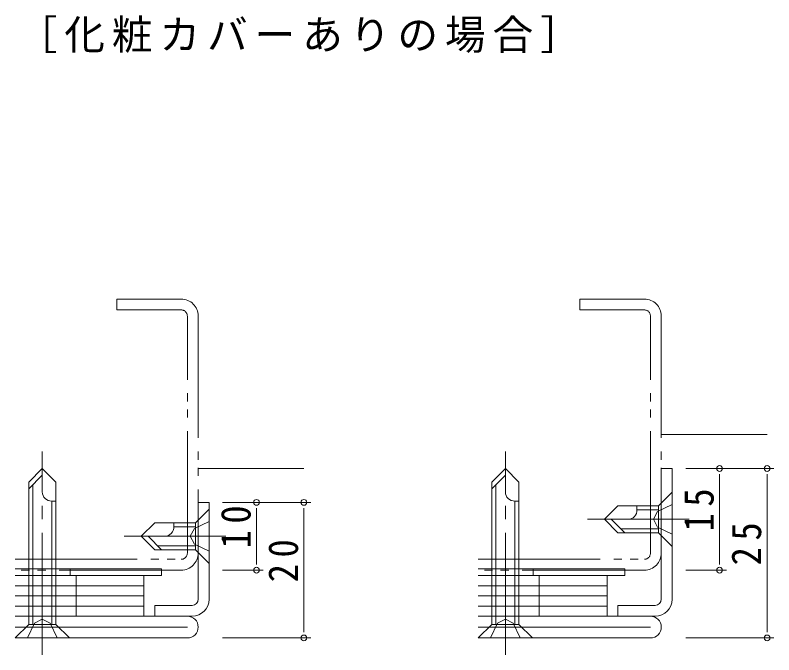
# Model space of a CAD drawing. Units: millimetres, scale not verified. Extents: x -841 to 292, y -594 to 212.
# Drawn here: x -393.6 to -281.7, y -62.6 to 31.8 of the extents above; entities that cross this region are included whole.
import ezdxf

# ---------------------------------------------------------------- set-up
doc = ezdxf.new("R2010")
doc.units = ezdxf.units.MM
doc.header["$LTSCALE"] = 2
for name, pattern in [('CHAIN2', [12, 9, -1, 1, -1]), ('DASHED3', [4, 3, -1]), ('DOUBLE_CHAIN2', [12.8, 9, -1, 0.6, -0.6, 0.6, -1])]:
    doc.linetypes.add(name, pattern=pattern)
doc.layers.add('0-2_USER1', color=7, linetype='Continuous')
for name, color, linetype, lineweight in [('0-4_YSS_K', 3, 'DOUBLE_CHAIN2', 9), ('0-5_YKK_D', 6, 'Continuous', 9), ('0-7_YKK_13', 4, 'Continuous', 9), ('0-8_YKK_11', 7, 'Continuous', 9)]:
    doc.layers.add(name, color=color, linetype=linetype, lineweight=lineweight)
doc.styles.add('ＭＳ ゴシック', font='')
doc.styles.get('ＭＳ ゴシック').set_extended_font_data('MS Gothic')

msp = doc.modelspace()

# ---------------------------------------------------------------- linework, layer by layer
at = {"layer": '0-4_YSS_K'}
for p, q in [((-298.283, -30.066), (-282.683, -30.066)), ((-366.598, -35.066), (-350.998, -35.066))]:
    msp.add_line(p, q, dxfattribs=at)
at = {"layer": '0-5_YKK_D'}
for p, q in [((-294.683, -35.066), (-281.683, -35.066)), ((-294.683, -35.066), (-288.683, -35.066)), ((-289.683, -35.916), (-289.683, -36.766)), ((-289.683, -36.766), (-289.683, -48.366)), ((-282.683, -35.916), (-282.683, -36.766)), ((-282.683, -36.766), (-282.683, -58.366)), ((-362.998, -40.066), (-349.998, -40.066)), ((-362.998, -40.066), (-356.998, -40.066)), ((-357.998, -40.916), (-357.998, -41.766)), ((-350.998, -40.916), (-350.998, -41.766)), ((-357.998, -41.766), (-357.998, -48.366)), ((-350.998, -41.766), (-350.998, -58.366)), ((-357.998, -49.216), (-357.998, -48.366)), ((-289.683, -49.216), (-289.683, -48.366)), ((-362.998, -50.066), (-356.998, -50.066)), ((-294.683, -50.066), (-288.683, -50.066)), ((-350.998, -59.216), (-350.998, -58.366)), ((-282.683, -59.216), (-282.683, -58.366)), ((-362.998, -60.066), (-349.998, -60.066)), ((-294.683, -60.066), (-281.683, -60.066))]:
    msp.add_line(p, q, dxfattribs=at)
for centre, start, end in [((-289.683, -35.066), 90, 270), ((-289.683, -35.066), 270, 90), ((-282.683, -35.066), 90, 270), ((-282.683, -35.066), 270, 90), ((-357.998, -40.066), 90, 270), ((-357.998, -40.066), 270, 90), ((-350.998, -40.066), 90, 270), ((-350.998, -40.066), 270, 90), ((-357.998, -50.066), 90, 270), ((-357.998, -50.066), 270, 90), ((-289.683, -50.066), 90, 270), ((-289.683, -50.066), 270, 90), ((-350.998, -60.066), 90, 270), ((-350.998, -60.066), 270, 90), ((-282.683, -60.066), 90, 270), ((-282.683, -60.066), 270, 90)]:
    msp.add_arc(centre, 0.425, start, end, dxfattribs=at)
at = {"layer": '0-7_YKK_13', "linetype": 'CHAIN2'}
for p, q in [((-389.598, -62.566), (-389.598, -32.566)), ((-321.283, -62.566), (-321.283, -32.566)), ((-294.183, -42.566), (-309.183, -42.566)), ((-362.498, -45.066), (-377.498, -45.066))]:
    msp.add_line(p, q, dxfattribs=at)
at = {"layer": '0-7_YKK_13'}
for p, q in [((-391.598, -37.066), (-389.598, -35.066)), ((-387.598, -37.066), (-389.598, -35.066)), ((-323.283, -37.066), (-321.283, -35.066)), ((-319.283, -37.066), (-321.283, -35.066)), ((-391.598, -38.066), (-389.598, -36.066)), ((-323.283, -38.066), (-321.283, -36.066)), ((-391.598, -58.066), (-391.598, -37.066)), ((-390.998, -58.066), (-390.998, -37.466)), ((-387.598, -58.066), (-387.598, -37.066)), ((-323.283, -58.066), (-323.283, -37.066)), ((-322.683, -58.066), (-322.683, -37.466)), ((-319.283, -58.066), (-319.283, -37.066)), ((-296.683, -38.566), (-298.683, -40.566)), ((-296.683, -46.566), (-296.683, -38.566)), ((-388.198, -58.066), (-388.198, -39.866)), ((-388.198, -39.866), (-387.598, -39.866)), ((-319.883, -58.066), (-319.883, -39.866)), ((-319.883, -39.866), (-319.283, -39.866)), ((-364.998, -41.066), (-366.998, -43.066)), ((-364.998, -49.066), (-364.998, -41.066)), ((-304.683, -40.566), (-306.683, -42.566)), ((-298.683, -40.566), (-304.683, -40.566)), ((-301.883, -41.166), (-301.883, -40.566)), ((-298.683, -41.166), (-301.883, -41.166)), ((-298.683, -40.566), (-298.683, -44.566)), ((-372.998, -43.066), (-374.998, -45.066)), ((-366.998, -43.066), (-372.998, -43.066)), ((-370.198, -43.666), (-370.198, -43.066)), ((-366.998, -43.066), (-366.998, -47.066)), ((-304.683, -44.566), (-306.683, -42.566)), ((-303.683, -44.566), (-305.683, -42.566)), ((-366.998, -43.666), (-370.198, -43.666)), ((-298.683, -44.566), (-304.683, -44.566)), ((-298.683, -43.966), (-304.283, -43.966)), ((-296.683, -46.566), (-298.683, -44.566)), ((-372.998, -47.066), (-374.998, -45.066)), ((-371.998, -47.066), (-373.998, -45.066)), ((-366.998, -46.466), (-372.598, -46.466)), ((-366.998, -47.066), (-372.998, -47.066)), ((-364.998, -49.066), (-366.998, -47.066)), ((-393.598, -49.866), (-371.998, -49.866)), ((-371.998, -49.866), (-371.998, -50.866)), ((-325.283, -49.866), (-303.683, -49.866)), ((-303.683, -49.866), (-303.683, -50.866)), ((-371.998, -50.866), (-393.598, -50.866)), ((-374.598, -50.866), (-393.598, -50.866)), ((-374.598, -50.866), (-374.598, -52.366)), ((-303.683, -50.866), (-325.283, -50.866)), ((-306.283, -50.866), (-325.283, -50.866)), ((-306.283, -50.866), (-306.283, -52.366)), ((-374.598, -52.366), (-393.598, -52.366)), ((-374.598, -52.366), (-393.598, -52.366)), ((-374.598, -52.366), (-374.598, -53.866)), ((-306.283, -52.366), (-325.283, -52.366)), ((-306.283, -52.366), (-325.283, -52.366)), ((-306.283, -52.366), (-306.283, -53.866)), ((-374.598, -53.866), (-393.598, -53.866)), ((-374.598, -53.866), (-393.598, -53.866)), ((-374.598, -53.866), (-374.598, -55.366)), ((-306.283, -53.866), (-325.283, -53.866)), ((-306.283, -53.866), (-325.283, -53.866)), ((-306.283, -53.866), (-306.283, -55.366)), ((-374.598, -55.366), (-393.598, -55.366)), ((-374.598, -55.366), (-393.598, -55.366)), ((-374.598, -55.366), (-374.598, -56.866)), ((-306.283, -55.366), (-325.283, -55.366)), ((-306.283, -55.366), (-325.283, -55.366)), ((-306.283, -55.366), (-306.283, -56.866)), ((-374.598, -56.866), (-393.598, -56.866)), ((-306.283, -56.866), (-325.283, -56.866)), ((-393.598, -60.066), (-391.598, -58.066)), ((-387.598, -58.066), (-391.598, -58.066)), ((-385.598, -60.066), (-387.598, -58.066)), ((-325.283, -60.066), (-323.283, -58.066)), ((-319.283, -58.066), (-323.283, -58.066)), ((-317.283, -60.066), (-319.283, -58.066)), ((-393.598, -60.066), (-385.598, -60.066)), ((-325.283, -60.066), (-317.283, -60.066))]:
    msp.add_line(p, q, dxfattribs=at)
at = {"layer": '0-7_YKK_13', "linetype": 'DASHED3'}
for p, q in [((-296.683, -40.366), (-298.836, -41.416)), ((-298.836, -41.416), (-299.448, -42.566)), ((-364.998, -42.866), (-367.15, -43.916)), ((-298.836, -43.716), (-299.448, -42.566)), ((-367.15, -43.916), (-367.762, -45.066)), ((-296.683, -44.766), (-298.836, -43.716)), ((-367.15, -46.216), (-367.762, -45.066)), ((-364.998, -47.266), (-367.15, -46.216)), ((-385.498, -50.866), (-385.498, -49.866)), ((-317.183, -50.866), (-317.183, -49.866)), ((-384.598, -52.366), (-384.598, -50.866)), ((-316.283, -52.366), (-316.283, -50.866)), ((-384.598, -53.866), (-384.598, -52.366)), ((-316.283, -53.866), (-316.283, -52.366)), ((-384.598, -55.366), (-384.598, -53.866)), ((-316.283, -55.366), (-316.283, -53.866)), ((-384.598, -56.866), (-384.598, -55.366)), ((-316.283, -56.866), (-316.283, -55.366)), ((-391.798, -60.066), (-390.748, -57.913)), ((-390.748, -57.913), (-389.598, -57.301)), ((-388.448, -57.913), (-389.598, -57.301)), ((-387.398, -60.066), (-388.448, -57.913)), ((-323.483, -60.066), (-322.433, -57.913)), ((-322.433, -57.913), (-321.283, -57.301)), ((-320.133, -57.913), (-321.283, -57.301)), ((-319.083, -60.066), (-320.133, -57.913))]:
    msp.add_line(p, q, dxfattribs=at)
at = {"layer": '0-7_YKK_13'}
for centre, start, end in [((-388.264, -38.534), 180, 272.86598), ((-319.95, -38.534), 180, 272.86598), ((-303.215, -41.232), 270, 2.86598), ((-371.529, -43.732), 270, 2.86598)]:
    msp.add_arc(centre, 1.333, start, end, dxfattribs=at)
at = {"layer": '0-8_YKK_11', "linetype": 'DOUBLE_CHAIN2'}
for p, q in [((-368.198, -47.566), (-368.198, -12.566)), ((-366.598, -12.566), (-366.598, -47.566)), ((-299.883, -47.566), (-299.883, -12.566)), ((-298.283, -12.566), (-298.283, -47.566)), ((-393.598, -48.466), (-369.098, -48.466)), ((-325.283, -48.466), (-300.783, -48.466)), ((-369.098, -50.066), (-393.598, -50.066)), ((-300.783, -50.066), (-325.283, -50.066))]:
    msp.add_line(p, q, dxfattribs=at)
at = {"layer": '0-8_YKK_11'}
for p, q in [((-366.598, -40.066), (-366.598, -54.366)), ((-368.198, -56.866), (-393.598, -56.866)), ((-299.883, -56.866), (-325.283, -56.866)), ((-368.198, -58.466), (-393.598, -58.466)), ((-299.883, -58.466), (-325.283, -58.466)), ((-393.598, -60.066), (-368.198, -60.066)), ((-325.283, -60.066), (-299.883, -60.066))]:
    msp.add_line(p, q, dxfattribs=at)
at = {"layer": '0-8_YKK_11', "linetype": 'DOUBLE_CHAIN2'}
for points in [[(-369.098, -11.666), (-378.598, -11.666), (-378.598, -10.066), (-369.098, -10.066)], [(-300.783, -11.666), (-310.283, -11.666), (-310.283, -10.066), (-300.783, -10.066)]]:
    msp.add_lwpolyline(points, dxfattribs=at)
at = {"layer": '0-8_YKK_11'}
for points in [[(-296.683, -54.366), (-296.683, -35.066), (-298.283, -35.066), (-298.283, -54.366)], [(-364.998, -54.366), (-364.998, -40.066), (-366.598, -40.066)], [(-367.498, -55.266), (-372.998, -55.266), (-372.998, -56.866), (-367.498, -56.866)], [(-299.183, -55.266), (-304.683, -55.266), (-304.683, -56.866), (-299.183, -56.866)]]:
    msp.add_lwpolyline(points, dxfattribs=at)
at = {"layer": '0-8_YKK_11', "linetype": 'DOUBLE_CHAIN2'}
for centre, radius, start, end in [((-369.098, -12.566), 2.5, 0, 90), ((-300.783, -12.566), 2.5, 0, 90), ((-369.098, -12.566), 0.9, 0, 90), ((-300.783, -12.566), 0.9, 0, 90), ((-369.098, -47.566), 2.5, 270, 0), ((-369.098, -47.566), 0.9, 270.00096, 0.00096), ((-300.783, -47.566), 2.5, 270, 0), ((-300.783, -47.566), 0.9, 270.00096, 0.00096)]:
    msp.add_arc(centre, radius, start, end, dxfattribs=at)
at = {"layer": '0-8_YKK_11'}
for centre, radius, end in [((-367.498, -54.366), 0.9, 0), ((-367.498, -54.366), 2.5, 0), ((-299.183, -54.366), 2.5, 0), ((-299.183, -54.366), 0.9, 0), ((-368.198, -58.466), 1.6, 90), ((-299.883, -58.466), 1.6, 90)]:
    msp.add_arc(centre, radius, 270, end, dxfattribs=at)

# ---------------------------------------------------------------- texts
at = {"layer": '0-2_USER1', "insert": (-393.379, 26.237), "char_height": 4.399, "attachment_point": 7, "style": 'ＭＳ ゴシック'}
msp.add_mtext('\\T1.17;［化粧カバーありの場合］', dxfattribs=at)
at = {"layer": '0-5_YKK_D', "color": 7, "char_height": 4.399, "attachment_point": 7, "rotation": 90, "style": 'ＭＳ ゴシック'}
for s, insert in [('\\T1.36;\\W0.9;15', (-290.483, -44.366)), ('\\T1.36;\\W0.9;10', (-358.798, -46.866)), ('\\T1.36;\\W0.9;25', (-283.483, -49.366)), ('\\T1.36;\\W0.9;20', (-351.798, -51.866))]:
    msp.add_mtext(s, dxfattribs=dict(at, insert=insert))

doc.saveas('drawing.dxf')
